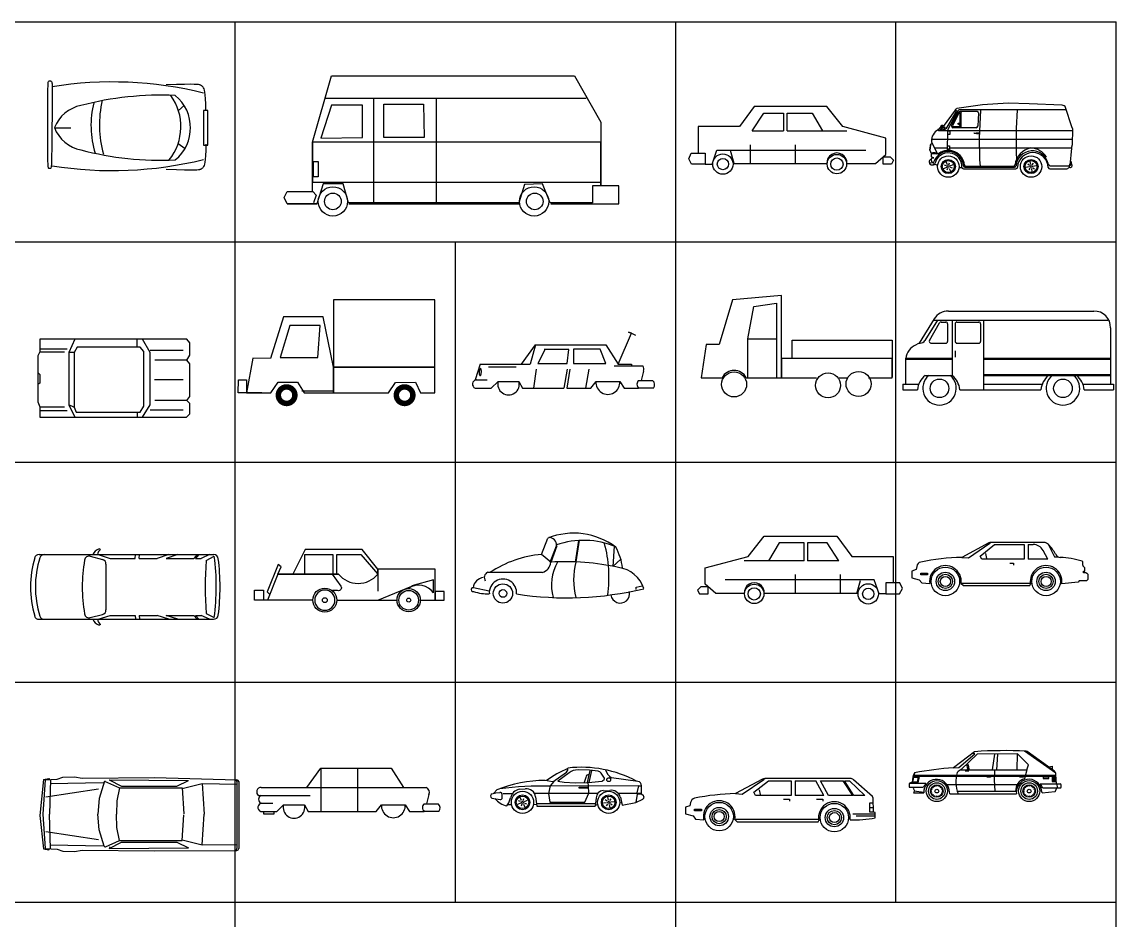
# Model space of a CAD drawing. Extents: x -72339 to 59654, y -38057 to 42097.
# Drawn here: x -34293 to -4479, y -13449 to 11038 of the extents above; entities that cross this region are included whole.
import ezdxf

# ---------------------------------------------------------------- set-up
doc = ezdxf.new("R2010")
doc.units = 0
doc.header["$MEASUREMENT"] = 0
doc.layers.get('0').update_dxf_attribs({"linetype": 'CONTINUOUS'})
doc.styles.add('DIM', font='txt')

# ---------------------------------------------------------------- blocks, each defined once
blk = doc.blocks.new('AUTO5')
for p, q in [((72.9, 184.2), (40.3, 140.5)), ((79.9, 183.2), (53.9, 134.1)), ((75.2, 187.7), (72.9, 185.7)), ((72.9, 185.7), (72.9, 184.2)), ((72.9, 184.2), (75.6, 183.4)), ((75.7, 181.1), (72.9, 176.5)), ((76.9, 188.8), (75.2, 187.7)), ((75.6, 183.4), (76, 182.7)), ((76, 182.7), (75.7, 181.1)), ((147.4, 199), (76.9, 188.8)), ((373.2, 185.3), (83.5, 185.3)), ((132, 181.3), (87.3, 181.3)), ((89.7, 180.2), (89.2, 178.7)), ((89.9, 180.7), (89.7, 180.2)), ((90.9, 181.2), (89.9, 180.7)), ((217, 203.4), (147.4, 199)), ((274.4, 201.7), (217, 203.4)), ((364.1, 198.3), (274.4, 201.7)), ((390.7, 139), (373.2, 191.5)), ((72.9, 176.5), (47.2, 134.1)), ((80.3, 177), (63, 142.7)), ((82.8, 176.4), (65.8, 142.4)), ((80.5, 148.6), (80.9, 149.1)), ((80.9, 149.1), (82.3, 149.1)), ((82.3, 149.1), (84.1, 147.3)), ((86, 142.2), (86.6, 175.4)), ((88.6, 136.8), (89.2, 178.7)), ((136, 177.1), (134, 140.6)), ((25.9, 131.3), (25.9, 129.7)), ((25.9, 129.7), (28.5, 128.7)), ((26.1, 131.1), (33.2, 139.5)), ((27.5, 133.8), (26.1, 132.4)), ((26.1, 130.7), (27.5, 133.1)), ((26.1, 132.4), (26.1, 130.7)), ((393.3, 128.7), (28.5, 128.7)), ((30.5, 130), (29.2, 128.7)), ((32.9, 132.8), (30.5, 130)), ((38.2, 137.6), (31.5, 128.7)), ((34.3, 135.8), (32.9, 132.8)), ((33.2, 139.5), (36.6, 143.3)), ((33.2, 133.8), (43.1, 132.2)), ((36.6, 138.2), (34.3, 135.8)), ((35.6, 141.2), (34.9, 138.9)), ((34.9, 138.9), (35.6, 138.5)), ((37.3, 141.9), (35.6, 141.2)), ((35.6, 138.5), (37, 138.9)), ((36.6, 143.3), (38.3, 143.3)), ((37, 138.9), (38.3, 140.6)), ((37.7, 140.6), (37.3, 141.9)), ((37.3, 138.2), (38.3, 140.6)), ((40, 136.5), (37.3, 138.2)), ((38.3, 143.3), (39.7, 141.6)), ((38.3, 140.6), (39.7, 141.9)), ((39.7, 141.6), (42.1, 139.9)), ((42.4, 134.8), (40, 136.5)), ((42.1, 139.9), (44.1, 137.8)), ((43.4, 133.4), (42.4, 134.8)), ((45.1, 134.4), (43.4, 133.4)), ((44.1, 137.8), (45.1, 135.8)), ((45.1, 135.8), (45.1, 134.4)), ((52.2, 127.8), (51.2, 74.8)), ((52.6, 128.1), (58, 128.1)), ((58, 128.1), (58, 118.1)), ((130, 136.8), (66.6, 136.8)), ((83.2, 139.4), (67.5, 139.4)), ((80.9, 146.8), (80.5, 148.6)), ((82.3, 145.5), (80.9, 146.8)), ((85.9, 142.3), (82.3, 145.5)), ((84.1, 147.3), (85.9, 145)), ((125.4, 121.4), (124.5, 123.1)), ((124.5, 122.3), (129.8, 123.1)), ((130.6, 120.5), (125.4, 121.4)), ((129.8, 123.1), (136.8, 123.1)), ((134.2, 120.5), (130.6, 120.5)), ((136.8, 120.5), (134.2, 120.5)), ((136.8, 123.1), (136.8, 120.5)), ((393.4, 132.8), (390.7, 139)), ((392.5, 91.4), (393.4, 132.8)), ((4.5, 74.6), (6.3, 89.6)), ((5, 90.6), (4.7, 89)), ((5.5, 90.6), (5, 90.6)), ((5.3, 86.8), (5.3, 89.8)), ((6.4, 90.6), (5.5, 90.6)), ((6.3, 89.6), (7.2, 93.1)), ((7.2, 93.1), (9.8, 94.9)), ((8.1, 98.7), (22.4, 68.2)), ((9, 105.2), (9.6, 105)), ((392.8, 104.7), (11.1, 104.7)), ((58, 118.1), (52.4, 118.2)), ((389.6, 80.8), (392.5, 91.4)), ((3.9, 80.1), (3, 76.8)), ((3, 76.8), (3, 75.1)), ((3, 75.1), (4.7, 75.1)), ((3.6, 75.4), (3.9, 77)), ((4.7, 75.1), (3.6, 75.4)), ((4.7, 89), (3.9, 80.1)), ((3.9, 77), (4.4, 79.8)), ((4.4, 79.8), (4.7, 82.9)), ((6.3, 70.2), (4.5, 74.6)), ((4.7, 82.9), (5.3, 86.8)), ((7.2, 67.5), (6.3, 70.2)), ((12.1, 67.9), (7.7, 67.7)), ((7.7, 67.7), (8.1, 65.9)), ((8.1, 65.9), (13.2, 66.1)), ((8.3, 60.4), (8.1, 65.9)), ((8.6, 57.2), (8.3, 60.4)), ((18.3, 68.4), (12.1, 67.9)), ((13.2, 66.1), (17.7, 66.1)), ((51.3, 80.8), (16.4, 80.8)), ((17.7, 66.1), (22.5, 65.7)), ((22.3, 67.5), (18.3, 68.4)), ((22.8, 66.6), (22.3, 67.5)), ((22.5, 65.7), (22.8, 66.6)), ((56.8, 77.9), (51.2, 78)), ((51.5, 87.8), (56.8, 87.8)), ((56.8, 87.8), (56.8, 77.9)), ((389.6, 80.8), (56.8, 80.8)), ((389.6, 80.8), (384.8, 33.6)), ((2.3, 41.9), (3, 38.9)), ((2.3, 41.5), (2.8, 39.7)), ((5.6, 41.1), (9.7, 41.5)), ((6.5, 49.9), (8.6, 49.9)), ((6.9, 35.8), (13.7, 35.8)), ((9, 55.5), (8.6, 57.2)), ((8.6, 52.4), (9.4, 54.8)), ((8.6, 49.7), (8.6, 52.4)), ((9, 44.1), (8.6, 49.7)), ((11.4, 55.3), (9, 55.5)), ((9.4, 54.8), (14.3, 54.8)), ((9.7, 41.5), (11.8, 42.3)), ((14.3, 54.8), (11.4, 55.3)), ((24.9, 34), (16.9, 37.5)), ((48.8, 32.7), (43.6, 34.6)), ((51.6, 35.8), (47.9, 43.8)), ((55.8, 36), (57.6, 41.1)), ((58.8, 33.2), (66.8, 36.9)), ((101.6, 31.7), (231.9, 31.7)), ((274.1, 29.9), (265.4, 28.4)), ((275, 34), (270.4, 37.1)), ((278.5, 36.2), (276.9, 44.9)), ((282.5, 35.3), (285.7, 39.8)), ((284.7, 31.8), (293.4, 33.3)), ((333.9, 32.6), (379.3, 32.6)), ((383.3, 33.5), (382.9, 27.6)), ((390.3, 33.5), (389.2, 29.3)), ((389.9, 38.4), (390.3, 33.5)), ((49, 28.6), (41, 24.9)), ((52.1, 25.8), (50.2, 20.6)), ((56.2, 26), (59.9, 18)), ((59, 29), (64.2, 27.1)), ((83, 28.7), (91, 28.7)), ((95, 24.9), (238.3, 24.9)), ((99, 28.9), (234.4, 28.9)), ((276.3, 26.4), (273.1, 21.9)), ((280.3, 25.5), (281.9, 16.9)), ((283.8, 27.8), (288.4, 24.6)), ((330.2, 24.6), (374.9, 24.6)), ((386.8, 27.6), (382.6, 27.9)), ((389.2, 29.3), (386.8, 27.6))]:
    blk.add_line(p, q)
for centre, radius in [((53.9, 30.9), 29.2), ((279.4, 30.9), 29.2), ((53.9, 30.9), 19.3), ((53.9, 30.9), 16.4), ((53.9, 30.9), 2.61), ((279.4, 30.9), 19.3), ((279.4, 30.9), 16.4), ((279.4, 30.9), 2.61)]:
    blk.add_circle(centre, radius)
for centre, radius, start, end in [((83.5, 181.3), 4, 90, 152.0133), ((87.3, 173.3), 8, 90, 152.0133), ((132, 177.3), 4, 356.8214, 90), ((1229.1, 96.1), 1090.7, 175.336, 183.4056), ((1329.4, 101.1), 1090.7, 175.5732, 182.6451), ((363.8, 188.3), 10, 18.4203, 87.8771), ((84.6, 175.4), 2, 0, 152.0133), ((43.1, 100.5), 35.2, 119.1678, 181.981), ((43.8, 136.1), 4, 260.8292, 328.8312), ((66.2, 127.5), 14, 152.0133, 178.8843), ((66.6, 140.8), 4, 152.0133, 270), ((67.5, 141.4), 2, 152.0133, 270), ((83.2, 142.2), 2.8, 270, 0), ((130, 140.8), 4, 270, 356.8214), ((9.5, 99.4), 1.6, 181.2478, 205.0961), ((11.1, 108.7), 4, 248.1845, 270), ((53.9, 30.9), 41.2, 2.5435, 162.3808), ((53.9, 30.9), 37.2, 357.2218, 167.5133), ((26, 69.9), 4, 205.0961, 305.6151), ((53.9, 30.9), 44, 5.7482, 125.6151), ((287.5, 30.5), 51.8, 99.5242, 174.8812), ((282.7, 29.3), 44.4, 12.4506, 175.7735), ((284.2, 26.9), 42, 2.0666, 177.0442), ((276.4, 28.7), 52.9, 31.2231, 87.3399), ((8.4, 43.7), 6.71, 108.9147, 187.7378), ((4.1, 43.5), 2.44, 198.0792, 303.0485), ((6.9, 39.8), 4, 193.2336, 270), ((12.2, 46.7), 4.17, 218.2744, 305.7246), ((8.7, 37.9), 5.37, 338.755, 61.4977), ((13.7, 39.8), 4, 270, 347.5133), ((99, 32.9), 4, 182.5435, 270), ((101.6, 35.7), 4, 185.7482, 270), ((231.9, 35.7), 4, 270, 352.2329), ((234.4, 32.9), 4, 270, 355.1334), ((333.9, 40.6), 8, 192.4506, 270), ((379.3, 38.6), 6, 270, 354.1982), ((383.8, 40.3), 6.09, 277.812, 64.9691), ((95, 28.9), 4, 177.2218, 270), ((238.3, 28.9), 4, 270, 2.7782), ((330.2, 28.6), 4, 182.0666, 270), ((374.9, 34.6), 10, 270, 323.9349)]:
    blk.add_arc(centre, radius, start, end)
blk = doc.blocks.new('1670')
at = {"xscale": 10, "yscale": 10, "zscale": 10}
blk.add_blockref('AUTO5', (0, 0), dxfattribs=at)
at = {"style": 'DIM', "flags": 1}
for tag in ['XVALUE', 'YVALUE']:
    blk.add_attdef(tag, (-999999, -999999), '', height=0.02, dxfattribs=at)
blk = doc.blocks.new('1610')
for points in [[(579, 0), (896, 0), (1093, 289), (1618, 289), (1804, 0), (4101, 0), (4286, 276), (4833, 289), (4975, 0), (5358, 0), (5358, 2533), (2602, 2533), (2602, 0), (2602, 696), (5358, 696), (2602, 696), (2318, 2074), (1235, 2074), (885, 932), (404, 945), (229, 0), (645, 0), (0, 0), (10, 355), (229, 355), (229, 0)], [(1738, 53), (2613, 53)]]:
    blk.add_lwpolyline(points)
blk.add_lwpolyline([(1377, 958), (2176, 958), (2241, 1837), (1410, 1837), (1148, 958)], close=True)
for points, const_width in [([(1098, -66, 1), (1548, -66, 1)], 150), ([(4313, -66, 1), (4763, -66, 1)], 150), ([(1322.375, -223, 1), (1323.625, -223, 1)], 0.75), ([(1333.375, -210, 1), (1334.625, -210, 1)], 0.75), ([(1333.625, -236, 1), (1334.375, -236, 1)], 0.25)]:
    blk.add_lwpolyline(points, format="xyb", close=True, dxfattribs=dict(const_width=const_width))
at = {"linetype": 'Continuous', "style": 'DIM', "flags": 1}
for tag in ['YVALUE', 'XVALUE']:
    blk.add_attdef(tag, (-105355.5535, -115819.6808), '', height=0.02, dxfattribs=at)
blk = doc.blocks.new('1620')
for p, q in [((3357, 0), (4287, 381)), ((4878, 551), (4287, 394)), ((4878, 197), (4878, 551)), ((0, 0), (0, 276)), ((0, 276), (241, 276)), ((87, 0), (0, 0)), ((241, 276), (241, 0))]:
    blk.add_line(p, q)
for points in [[(4512, 0), (5162, 0), (5162, 236), (4921, 236), (4921, 0), (4921, 840), (3357, 840), (2931, 1378), (1378, 1378), (1039, 709)], [(1367, 709), (1367, 1247), (2133, 1247), (2133, 709), (2242, 709), (2242, 1247), (2898, 1247), (3357, 709), (3357, 840), (3357, 249)], [(634, 709), (722, 905), (645, 971), (339, 223), (416, 157)], [(634, 709), (2286, 709), (634, 709), (350, 0), (87, 0)], [(1586, 0), (142, 0)], [(1641, 0), (1633, 0)], [(2187, 0), (2197, 0)], [(2240, 0), (3886, 0)], [(3931, 0), (3938, 0)], [(4462, 0), (4465, 0)]]:
    blk.add_lwpolyline(points)
blk.add_lwpolyline([(2111, 709), (2351, 381, -0.736895), (2264, 262), (2122, 262)], format="xyb")
for centre, radius in [((1914, 0), 328), ((4199, 0), 317), ((1914, 0), 65.6), ((4198, -3), 267), ((4199, 0), 54.7)]:
    blk.add_circle(centre, radius)
for centre, radius, start, end in [((2822, 1154), 697, 219.7434, 320.2566), ((4470, -90), 498, 35.1648, 122.9594), ((1914, 0), 276, 179.7199, 179.673)]:
    blk.add_arc(centre, radius, start, end)
at = {"linetype": 'Continuous', "style": 'DIM', "flags": 1}
for tag in ['XVALUE', 'YVALUE']:
    blk.add_attdef(tag, (-102515, -112326), '', height=0.02, dxfattribs=at)
blk = doc.blocks.new('1601')
for p, q in [((1181, 722), (1564, 1247)), ((1564, 1247), (3478, 1247)), ((1564, 1247), (1564, 66)), ((2559, 1247), (2559, 66)), ((3478, 1247), (3817, 722)), ((-66, 722), (4434, 722)), ((-131, 499), (1268, 499)), ((4506, 525), (4440, 276)), ((-77, 289), (252, 289)), ((-77, 66), (361, 66)), ((0, 66), (0, 0)), ((0, 0), (295, 0)), ((295, 0), (295, 66)), ((361, 66), (547, 249)), ((547, 249), (1115, 249)), ((1115, 249), (1214, 66)), ((1214, 66), (3073, 66)), ((3073, 66), (3215, 249)), ((3215, 249), (3860, 249)), ((3860, 249), (3981, 66)), ((3981, 66), (4374, 66)), ((4374, 276), (4757, 276)), ((4779, 66), (4374, 66))]:
    blk.add_line(p, q)
for centre, radius, start, end in [((-63, 600), 122, 91.0603, 236.1132), ((4370, 587), 149, 335.2564, 64.5246), ((-12, 390), 121, 116.522, 237.4503), ((-38, 174), 115, 92.8007, 250.4733), ((831, 175), 294, 165.3345, 14.6655), ((3538, 219), 324, 174.6302, 5.3698), ((4477, 171), 147, 134.2908, 225.7092), ((4663, 160), 150, 321.0955, 50.8239)]:
    blk.add_arc(centre, radius, start, end)
at = {"linetype": 'Continuous', "style": 'DIM', "flags": 1}
for tag in ['XVALUE', 'YVALUE']:
    blk.add_attdef(tag, (-97788, -119868), '', height=0.02, dxfattribs=at)
blk = doc.blocks.new('1612')
for p, q in [((683, 1681), (1208, 3488)), ((1208, 3488), (7828, 3488)), ((7828, 3488), (8546, 2227)), ((1208, 2690), (911, 1786)), ((1033, 2879), (8144, 2879)), ((2049, 2690), (1208, 2690)), ((2049, 1807), (2049, 2690)), ((2347, 2879), (2347, 20)), ((2627, 1807), (2627, 2710)), ((2627, 2710), (3713, 2710)), ((3713, 2710), (3730, 1807)), ((4063, 20), (4063, 2879)), ((8546, 2227), (8546, 483)), ((911, 1786), (2049, 1807)), ((3730, 1807), (2627, 1807)), ((683, 336), (683, 1681)), ((8546, 1681), (683, 1681)), ((683, 1681), (683, 588)), ((8546, 483), (8546, 1681)), ((718, 735), (718, 1155)), ((718, 1155), (841, 1155)), ((841, 1155), (841, 735)), ((841, 735), (718, 735)), ((-88, 168), (0, 336)), ((0, 336), (700, 336)), ((683, 588), (8546, 588)), ((700, 336), (788, 231)), ((981, 546), (805, 0)), ((1524, 546), (981, 546)), ((1664, 20), (1524, 546)), ((6462, 525), (6305, 20)), ((6953, 546), (6462, 525)), ((7163, 20), (6953, 546)), ((9037, 483), (8319, 483)), ((8319, 483), (8319, 20)), ((9037, 0), (9037, 483)), ((0, 0), (-88, 168)), ((0, 0), (805, 0)), ((805, 0), (0, 0)), ((788, 231), (718, 20)), ((6305, 20), (1664, 20)), ((1681, 0), (6305, 0)), ((2347, 20), (4063, 20)), ((8319, 20), (7163, 20)), ((7180, 0), (9037, 0))]:
    blk.add_line(p, q)
for centre, radius in [((1243, 63), 399), ((6724, 63), 399), ((1243, 63), 228), ((6742, 63), 228)]:
    blk.add_circle(centre, radius)
at = {"linetype": 'Continuous', "style": 'DIM', "flags": 1}
for tag in ['YVALUE', 'XVALUE']:
    blk.add_attdef(tag, (-92703.6968, -111491.7834), '', height=0.02, dxfattribs=at)
blk = doc.blocks.new('1014')
for p, q in [((4003, 2126), (3, 2126)), ((3, 2126), (3, 1785)), ((951, 2126), (787, 1771)), ((2657, 1916), (2657, 2126)), ((3007, 1771), (2800, 2126)), ((4090, 2034), (4003, 2126)), ((22, 1863), (744, 1863)), ((1017, 1916), (941, 1771)), ((2734, 1916), (1017, 1916)), ((2832, 1798), (2734, 1916)), ((2832, 302), (2832, 1798)), ((3904, 1824), (3007, 1824)), ((4090, 1693), (4090, 2034)), ((3, 1785), (-55, 1680)), ((-55, 1680), (-55, 420)), ((3, 1785), (678, 1785)), ((787, 1771), (787, 341)), ((941, 1771), (798, 1771)), ((941, 1771), (941, 276)), ((3007, 341), (3007, 1771)), ((4003, 1562), (3139, 1562)), ((4003, 1562), (4090, 1693)), ((4090, 1457), (4003, 1562)), ((-55, 1220), (0, 1168)), ((4090, 564), (4090, 1457)), ((0, 932), (-55, 892)), ((0, 1168), (0, 932)), ((3904, 1023), (3128, 1023)), ((-55, 420), (0, 289)), ((787, 341), (951, 0)), ((930, 276), (787, 341)), ((2734, 144), (2832, 302)), ((2800, 0), (3007, 341)), ((4003, 459), (3139, 459)), ((4003, 459), (4090, 564)), ((4090, 381), (4003, 459)), ((4090, 92), (4090, 381)), ((0, 289), (0, 0)), ((0, 289), (678, 289)), ((0, 184), (744, 184)), ((0, 0), (4000, 0)), ((941, 276), (995, 144)), ((951, 0), (2800, 0)), ((995, 144), (2734, 144)), ((2657, 144), (2657, 0)), ((3904, 197), (3007, 197)), ((4000, 0), (4090, 92))]:
    blk.add_line(p, q)
at = {"linetype": 'Continuous', "style": 'DIM', "flags": 1}
for tag in ['XVALUE', 'YVALUE']:
    blk.add_attdef(tag, (-91889, -110299), '', height=0.02, dxfattribs=at)
blk = doc.blocks.new('1007')
for p, q in [((248, 1846), (5005, 1846)), ((1644, 1800), (1976, 1713)), ((1859, 1846), (2188, 1739)), ((1923, 1988), (1883, 2006)), ((2863, 1739), (2871, 1846)), ((2975, 1739), (2983, 1846)), ((3785, 1846), (3465, 1739)), ((4026, 1846), (3706, 1739)), ((4555, 1846), (4467, 1739)), ((4596, 1846), (4508, 1739)), ((4894, 1846), (4662, 1739)), ((4799, 1686), (5019, 1800)), ((2071, 1590), (2071, 340)), ((2188, 1739), (2863, 1739)), ((2975, 1739), (3465, 1739)), ((3706, 1739), (4467, 1739)), ((4508, 1739), (4662, 1739)), ((248, 83), (5004, 83)), ((1644, 129), (1976, 217)), ((1859, 83), (2188, 190)), ((2188, 190), (2863, 190)), ((2863, 190), (2871, 83)), ((2975, 190), (2983, 83)), ((2975, 190), (3465, 190)), ((3785, 83), (3465, 190)), ((4026, 83), (3706, 190)), ((3706, 190), (4467, 190)), ((4555, 83), (4467, 190)), ((4596, 83), (4508, 190)), ((4508, 190), (4662, 190)), ((4894, 83), (4662, 190)), ((4799, 243), (5018, 130)), ((1923, -59), (1883, -77))]:
    blk.add_line(p, q)
for centre, radius, start, end in [((248, 1719), 127, 90, 162.5507), ((390, 1719), 127, 90, 161.4637), ((1611, 1677), 127, 75.2564, 170.0648), ((1985, 1721), 303, 109.7944, 155.6458), ((2020, 1836), 180, 122.3474, 176.7713), ((5005, 1719), 127, 7.3566, 90), ((-1091, 969), 6167, 352.1826, 7.7434), ((2801, 965), 2788, 163.488, 196.512), ((2783, 965), 2636, 162.4547, 197.5453), ((5814, 965), 4389, 170.3674, 189.6326), ((1944, 1590), 127, 0, 75.2564), ((14095, 965), 9324, 175.5628, 184.4372), ((-1160, 969), 6338, 352.9752, 6.9455), ((1944, 340), 127, 284.7436, 0), ((248, 210), 127, 197.4493, 270), ((390, 210), 127, 198.5363, 270), ((1611, 252), 127, 189.9352, 284.7436), ((1985, 208), 303, 204.3542, 250.2056), ((2020, 94), 180, 183.2287, 237.6526), ((5004, 210), 127, 270, 352.5594)]:
    blk.add_arc(centre, radius, start, end)
at = {"style": 'DIM', "flags": 1}
for tag in ['XVALUE', 'YVALUE']:
    blk.add_attdef(tag, (-999999, -999999), '', height=0.02, dxfattribs=at)
blk = doc.blocks.new('1033')
for p, q in [((97, 987), (-1, 3)), ((143, 977), (80, 43)), ((97, 987), (248, 1012)), ((143, 977), (478, 994)), ((248, 1012), (268, 987)), ((289, 985), (268, 39)), ((285, 874), (1726, 905)), ((478, 994), (624, 1048)), ((624, 1048), (944, 1053)), ((944, 1053), (1152, 1022)), ((1152, 1022), (3125, 1035)), ((1765, 938), (1615, 469)), ((1765, 938), (2171, 756)), ((1894, 974), (4056, 957)), ((1894, 974), (2222, 801)), ((3125, 1035), (5370, 976)), ((3736, 801), (4056, 957)), ((5372, 927), (5372, -899)), ((5419, 926), (5419, -899)), ((161, 512), (1600, 727)), ((2171, 756), (2103, 403)), ((2171, 756), (3880, 756)), ((2222, 801), (3736, 801)), ((3880, 756), (3922, 52)), ((3881, 741), (4424, 875)), ((4424, 875), (5366, 860)), ((4424, 875), (4477, 38)), ((1615, 469), (1582, 40)), ((2103, 403), (2090, 39)), ((-1, 3), (97, -909)), ((80, 43), (143, -899)), ((289, -908), (268, 38)), ((1615, -391), (1582, 38)), ((2103, -325), (2090, 38)), ((3880, -678), (3922, 25)), ((4424, -798), (4477, 40)), ((161, -434), (1600, -649)), ((1757, -834), (1615, -391)), ((2171, -678), (2103, -325)), ((285, -797), (1726, -828)), ((1791, -849), (2171, -678)), ((1894, -897), (2222, -724)), ((1894, -897), (4056, -880)), ((2171, -678), (3880, -678)), ((2222, -724), (3736, -724)), ((3736, -724), (4056, -880)), ((3881, -663), (4424, -798)), ((4424, -798), (5366, -783)), ((97, -909), (248, -934)), ((143, -899), (478, -917)), ((248, -934), (268, -909)), ((478, -917), (624, -970)), ((624, -970), (944, -975)), ((944, -975), (1152, -944)), ((1152, -944), (3125, -957)), ((3125, -957), (5369, -949))]:
    blk.add_line(p, q)
for centre, radius, start, end in [((1780, 904), 25, 65.7961, 162.2571), ((5322, 927), 50, 0, 88.5082), ((5369, 926), 50, 0, 88.5082), ((280, 39), 12.5, 178.7004, 181.2996), ((1594, 39), 12.5, 175.5855, 184.4145), ((2103, 39), 12.5, 177.991, 182.009), ((1780, -827), 25, 197.7429, 294.2039), ((1908, -861), 12.5, 116.9382, 269.53), ((5322, -899), 50, 270.2142, 0), ((5369, -899), 50, 270.2142, 360)]:
    blk.add_arc(centre, radius, start, end)
at = {"style": 'DIM', "flags": 1}
for tag in ['XVALUE', 'YVALUE']:
    blk.add_attdef(tag, (-790, -285), '', height=0.02, dxfattribs=at)
blk = doc.blocks.new('1004')
for p, q in [((3546, 1561), (3700, 1692)), ((167, 1089), (615, 1089)), ((3536, 656), (3732, 524))]:
    blk.add_line(p, q)
for points in [[(101, 2283), (100, 1529), (98, 961), (93, 553), (88, 278), (82, 109), (75, 21), (67, -13), (60, -20), (52, -22), (45, -24), (38, -25), (31, -25), (25, -24), (19, -22), (14, -19), (9, -16), (4, -10), (0, 0), (-4, 20), (-7, 53), (-9, 104), (-12, 176), (-14, 274), (-15, 402), (-16, 562), (-17, 747), (-18, 950), (-18, 1161), (-18, 1372), (-17, 1575), (-16, 1761), (-15, 1922), (-14, 2051), (-12, 2150), (-9, 2224), (-7, 2276), (-4, 2311), (-1, 2332), (3, 2344), (7, 2351), (11, 2356), (16, 2360), (21, 2364), (26, 2366), (32, 2368), (38, 2369), (44, 2370), (51, 2369), (58, 2369), (65, 2367), (72, 2362), (79, 2355), (85, 2345), (91, 2330), (97, 2309), (101, 2283)], [(4290, 1561), (4288, 1737), (4284, 1875), (4276, 1981), (4267, 2058), (4256, 2113), (4244, 2150), (4232, 2174), (4220, 2191), (4208, 2205), (4197, 2216), (4186, 2226), (4175, 2234), (4164, 2240), (4154, 2246), (4142, 2252), (4131, 2257), (4117, 2261), (4093, 2266), (4049, 2269), (3977, 2271), (3866, 2272), (3707, 2270), (3491, 2265), (3207, 2257)], [(4290, 643), (4288, 467), (4284, 328), (4276, 223), (4267, 146), (4256, 91), (4244, 54), (4232, 30), (4220, 13), (4208, -1), (4197, -12), (4186, -22), (4175, -30), (4164, -37), (4154, -43), (4142, -48), (4131, -53), (4117, -58), (4093, -62), (4049, -65), (3977, -68), (3866, -68), (3707, -66), (3491, -61), (3207, -53)]]:
    blk.add_lwpolyline(points)
blk.add_lwpolyline([(4224, 1561), (4224, 616), (4345, 616), (4345, 1561)], close=True)
for centre, radius, start, end in [((1744, -8008), 10344, 76.1243, 99.1366), ((3076, -6688), 8664, 87.4755, 104.6231), ((4337, 1166), 2946, 166.8336, 195.7364), ((2154, 1118), 1458, 321.4728, 35.6713), ((2773, 1107), 1099, 358.0119, 51.4879), ((1086, 726), 989, 101.4975, 158.3674), ((3771, 1142), 2609, 166.0494, 196.6762), ((1086, 1451), 989, 201.3776, 258.5025), ((2773, 1069), 1099, 308.5121, 1.9881), ((3076, 8865), 8664, 255.3769, 272.5245), ((1744, 10264), 10344, 260.8634, 283.8757)]:
    blk.add_arc(centre, radius, start, end)
at = {"linetype": 'Continuous', "style": 'DIM', "flags": 1}
for tag in ['XVALUE', 'YVALUE']:
    blk.add_attdef(tag, (-101871, -114041), '', height=0.02, dxfattribs=at)
blk = doc.blocks.new('1611')
for p, q in [((853, 2126), (492, 905)), ((2187, 2244), (853, 2126)), ((2187, 0), (2187, 2244)), ((1268, 1063), (1433, 1942)), ((1433, 1942), (2056, 2034)), ((2056, 2034), (2056, 0)), ((131, 905), (0, 0)), ((492, 905), (131, 905)), ((1258, 1063), (2056, 1063)), ((1268, 0), (1268, 1063)), ((2482, 525), (2482, 1023)), ((2482, 1023), (5205, 1023)), ((5205, 1023), (5205, 13)), ((5205, 525), (2187, 525)), ((2187, 525), (2187, 0)), ((5205, 0), (5205, 525)), ((0, 0), (109, 0)), ((109, 0), (568, 0)), ((1225, 0), (3139, 0)), ((3762, 0), (3991, 0)), ((4560, 0), (5205, 0))]:
    blk.add_line(p, q)
for centre in [(897, -184), (3456, -210), (4288, -171)]:
    blk.add_circle(centre, 341)
blk.add_arc((896.5, -170.5863), 370.1512, 27.44233626, 152.55766374)
at = {"linetype": 'Continuous', "style": 'DIM', "flags": 1}
for tag in ['YVALUE', 'XVALUE']:
    blk.add_attdef(tag, (-112165.0751, -115800.6677), '', height=0.02, dxfattribs=at)
blk = doc.blocks.new('1671')
for p, q in [((1305, 2569), (5267, 2569)), ((916, 2352), (507, 1691)), ((1006, 2315), (665, 1763)), ((784, 1767), (1059, 2244)), ((893, 2315), (5648, 2315)), ((1103, 2269), (1229, 2269)), ((1280, 2219), (1280, 1742)), ((1407, 2315), (1407, 813)), ((1486, 2219), (1486, 1742)), ((1537, 2269), (2130, 2269)), ((2181, 2219), (2181, 1742)), ((2258, 2315), (2258, 424)), ((5724, 2112), (5724, 576)), ((507, 1691), (371, 1616)), ((507, 1691), (535, 1691)), ((828, 1691), (1229, 1691)), ((1537, 1691), (2130, 1691)), ((136, 1281), (136, 576)), ((136, 1281), (1407, 1281)), ((136, 1255), (1407, 1255)), ((1487, 1481), (1487, 1312)), ((2258, 1281), (5724, 1281)), ((2258, 1255), (5724, 1255)), ((666, 813), (1407, 813)), ((2258, 838), (5724, 838)), ((2258, 813), (5724, 813)), ((60, 576), (60, 424)), ((60, 576), (496, 576)), ((60, 424), (458, 424)), ((1615, 424), (3822, 424)), ((2258, 576), (3860, 576)), ((4967, 576), (5800, 576)), ((5005, 424), (5800, 424)), ((5800, 576), (5800, 424))]:
    blk.add_line(p, q)
for centre in [(1061, 461), (4424, 461)]:
    blk.add_circle(centre, 254)
for centre, radius, start, end in [((1305, 2112), 457, 90, 148.2157), ((5267, 2112), 457, 0, 90), ((1103, 2219), 50.8, 90, 149.9823), ((1229, 2219), 50.8, 0, 90), ((1537, 2219), 50.8, 90, 180), ((2130, 2219), 50.8, 0, 90), ((593, 1216), 457, 119.0467, 180), ((535, 1844), 152, 270, 328.2157), ((828, 1742), 50.8, 149.9823, 270), ((1229, 1742), 50.8, 270, 0), ((1537, 1742), 50.8, 180, 270), ((2130, 1742), 50.8, 270, 0), ((1050, 358), 595, 130.1383, 173.6524), ((1061, 461), 457, 129.5763, 50.4237), ((1024, 358), 595, 6.3476, 49.8617), ((4414, 358), 595, 130.1383, 173.6524), ((4424, 461), 457, 129.5763, 50.4237), ((4414, 358), 595, 6.3476, 49.8617)]:
    blk.add_arc(centre, radius, start, end)
at = {"style": 'DIM', "flags": 1}
for tag in ['XVALUE', 'YVALUE']:
    blk.add_attdef(tag, (-999999, -999999), '', height=0.02, dxfattribs=at)
blk = doc.blocks.new('1604')
for p, q in [((1324, 1023), (1761, 1574)), ((1761, 1574), (3741, 1574)), ((3741, 1574), (4145, 1023)), ((2166, 1391), (1881, 905)), ((2844, 1391), (2166, 1391)), ((2844, 905), (2844, 1391)), ((2942, 1391), (2942, 905)), ((3478, 1391), (2942, 1391)), ((3795, 905), (3478, 1391)), ((154, 708), (1324, 1023)), ((2844, 905), (1214, 905)), ((2846, 905), (2844, 905)), ((2942, 905), (2940, 905)), ((3795, 905), (2943, 905)), ((4145, 1023), (5272, 1023)), ((5272, 1023), (5272, 301)), ((154, 262), (154, 708)), ((4758, 380), (700, 380)), ((2614, 0), (2614, 524)), ((3839, 0), (3839, 524)), ((4287, 13), (4386, 367)), ((4889, 0), (4758, 380)), ((5075, 301), (5075, 0)), ((5272, 301), (5075, 301)), ((5458, 301), (5272, 301)), ((5523, 144), (5458, 301)), ((33, 196), (-54, 105)), ((-54, 105), (0, 0)), ((0, 0), (230, 0)), ((230, 196), (33, 196)), ((438, 13), (154, 262)), ((230, 0), (230, 196)), ((777, 13), (438, 13)), ((1214, 13), (777, 13)), ((4287, 13), (1761, 13)), ((5075, 0), (4889, 0)), ((5075, 0), (5447, 0)), ((5447, 0), (5523, 144))]:
    blk.add_line(p, q)
for centre, radius in [((1488, 0), 265), ((1488, 0), 169), ((4594, 0), 277), ((4594, 0), 154)]:
    blk.add_circle(centre, radius)
blk.add_arc((1488, 29), 274, 356.5045, 183.4955)
at = {"linetype": 'Continuous', "style": 'DIM', "flags": 1}
for tag in ['XVALUE', 'YVALUE']:
    blk.add_attdef(tag, (-98422, -116203), '', height=0.02, dxfattribs=at)
blk = doc.blocks.new('1652')
for p, q in [((2110, 1409), (1374, 1014)), ((1559, 1003), (2144, 1402)), ((1874, 1051), (2272, 1366)), ((4503, 1424), (2170, 1424)), ((2272, 1366), (2892, 1366)), ((2892, 1366), (2892, 967)), ((3004, 1366), (3004, 967)), ((3004, 1366), (3564, 1366)), ((3777, 967), (3564, 1366)), ((3905, 967), (3692, 1366)), ((3692, 1366), (4310, 1366)), ((4567, 967), (4310, 1366)), ((4601, 967), (4344, 1366)), ((4344, 1366), (4477, 1366)), ((4477, 1366), (4898, 967)), ((5104, 934), (4587, 1393)), ((1374, 1014), (1559, 1003)), ((1922, 967), (1874, 1051)), ((2892, 967), (1922, 967)), ((2020, 1119), (2046, 988)), ((3777, 967), (3004, 967)), ((4567, 967), (3905, 967)), ((4898, 967), (4601, 967)), ((5122, 888), (5104, 934)), ((134, 685), (14, 645)), ((14, 645), (14, 460)), ((149, 772), (134, 685)), ((2681, 861), (2849, 861)), ((2849, 861), (2849, 807)), ((3582, 861), (3750, 861)), ((3750, 861), (3750, 807)), ((5125, 751), (5028, 751)), ((5028, 751), (5028, 513)), ((5028, 632), (5127, 632)), ((5130, 507), (5122, 888)), ((14, 460), (217, 406)), ((217, 406), (286, 320)), ((261, 589), (444, 589)), ((261, 543), (261, 589)), ((444, 543), (261, 543)), ((286, 320), (508, 301)), ((444, 589), (444, 543)), ((1354, 307), (1419, 248)), ((3640, 307), (1354, 307)), ((4574, 459), (5183, 459)), ((5183, 403), (4665, 403)), ((5028, 513), (5130, 513)), ((5183, 497), (5130, 507)), ((5183, 354), (5183, 497)), ((1419, 248), (3629, 248)), ((3629, 248), (3644, 283))]:
    blk.add_line(p, q)
for centre, radius in [((930, 388), 388), ((930, 388), 251), ((4068, 360), 388), ((4068, 360), 251), ((930, 388), 194), ((930, 388), 138), ((4068, 360), 194), ((4068, 360), 138)]:
    blk.add_circle(centre, radius)
for centre, radius, start, end in [((2170, 1297), 127, 90, 118.2288), ((2215, 1297), 127, 90, 124.3098), ((4503, 1297), 127, 48.4809, 90), ((1510, -5220), 6235, 91.2527, 101.5815), ((293, 747), 146, 103.7698, 170.0913), ((930, 388), 432, 349.2116, 191.6283), ((4068, 360), 432, 351.5095, 190.2975), ((4547, 3817), 3521, 269.1466, 280.402)]:
    blk.add_arc(centre, radius, start, end)
at = {"style": 'DIM', "flags": 1}
for tag in ['XVALUE', 'YVALUE']:
    blk.add_attdef(tag, (-999999, -999999), '', height=0.02, dxfattribs=at)
blk = doc.blocks.new('1602')
for p, q in [((3893, 656), (4254, 1496)), ((4254, 1496), (4178, 1522)), ((4178, 1522), (4254, 1496)), ((4254, 1496), (4364, 1444)), ((1258, 656), (1641, 1181)), ((1641, 1181), (1498, 656)), ((1641, 1181), (3554, 1181)), ((1903, 1063), (1706, 669)), ((2548, 1050), (1881, 1050)), ((2504, 669), (2548, 1050)), ((2679, 1063), (2679, 669)), ((3401, 1063), (2679, 1063)), ((3554, 669), (3401, 1063)), ((3554, 1181), (3893, 656)), ((131, 656), (0, 223)), ((131, 656), (1498, 656)), ((1706, 669), (2504, 669)), ((2679, 669), (3554, 669)), ((3784, 604), (4571, 604)), ((3882, 656), (4254, 656)), ((4254, 656), (4254, 604)), ((361, 577), (1115, 577)), ((1662, 512), (1586, 0)), ((2504, 512), (2417, 0)), ((2581, 512), (2494, 0)), ((3095, 512), (3008, 0)), ((4582, 459), (4517, 210)), ((0, 223), (328, 223)), ((0, 0), (438, 0)), ((438, 0), (623, 184)), ((623, 184), (1192, 184)), ((1192, 184), (1290, 0)), ((1290, 0), (2415, 0)), ((2499, 0), (3150, 0)), ((3150, 0), (3292, 184)), ((3292, 184), (3937, 184)), ((3937, 184), (4057, 0)), ((4057, 0), (4451, 0)), ((4451, 210), (4834, 210)), ((4856, 0), (4451, 0))]:
    blk.add_line(p, q)
blk.add_lwpolyline([(108, 438, 0.031996), (108, 399, 0.043324), (112, 370, 0.085769), (123, 346, 0.236104), (132, 341, 0.236104), (141, 345, 0.085769), (154, 368, 0.043324), (162, 396, 0.031996), (167, 435, 0.031996), (167, 474, 0.043324), (162, 503, 0.085769), (151, 527, 0.236104), (143, 532, 0.236104), (134, 528, 0.085769), (120, 505, 0.043324), (112, 477, 0.031996)], format="xyb", close=True)
for centre, radius, start, end in [((4447, 522), 149, 335.2564, 33.5177), ((38, 108), 115, 92.8007, 250.4733), ((908, 109), 294, 165.3345, 14.6655), ((3614, 153), 324, 174.6302, 5.3698), ((4553, 105), 147, 134.2908, 225.7092), ((4739, 94), 150, 321.0955, 50.8239)]:
    blk.add_arc(centre, radius, start, end)
at = {"linetype": 'Continuous', "style": 'DIM', "flags": 1}
for tag in ['XVALUE', 'YVALUE']:
    blk.add_attdef(tag, (-103205, -119741), '', height=0.02, dxfattribs=at)
blk = doc.blocks.new('1621')
for p, q in [((1848, 1011), (2023, 1457)), ((2089, 800), (2253, 1247)), ((2111, 800), (2275, 1260)), ((2854, 1391), (2767, 800)), ((2789, 814), (2887, 1404)), ((3828, 1234), (3795, 682)), ((2100, 800), (1848, 1011)), ((3795, 682), (4014, 879)), ((383, 525), (1870, 525)), ((427, 13), (0, 105)), ((0, 105), (0, 105)), ((4429, 118), (4593, 158)), ((4429, 53), (4429, 118))]:
    blk.add_line(p, q)
for radius in [263, 105]:
    blk.add_circle((798, -52), radius)
for centre, radius, start, end in [((2727, -301), 1893, 52.8015, 111.8218), ((2064, 1279), 192, 350.3132, 95.5733), ((2993, -904), 2300, 67.5294, 108.7641), ((166, 396), 3521, 352.0397, 15.0897), ((2602, 477), 1465, 6.53, 29.9281), ((2107, -1994), 3015, 94.9141, 123.3608), ((1802, 815), 299, 283.28, 357.1092), ((2519, -5735), 6549, 77.3993, 93.6708), ((3392, 175), 1271, 150.514, 195.1765), ((4461, 321), 1740, 164.0171, 195.9829), ((3839, -174), 838, 17.5749, 82.5027), ((303, 67), 317, 97.4354, 173.0424), ((452, 379), 162, 115.2064, 213.7741), ((798, -30), 372, 354.5115, 185.0827), ((-13, 52), 54.1, 75.9974, 284.0026), ((2535, 8815), 8986, 261.2479, 283.5263), ((399, 1221), 1284, 251.8917, 271.2307), ((3994, -59), 256, 187.4216, 13.2891)]:
    blk.add_arc(centre, radius, start, end)
at = {"linetype": 'Continuous', "style": 'DIM', "flags": 1}
for tag in ['XVALUE', 'YVALUE']:
    blk.add_attdef(tag, (-108328, -112633), '', height=0.02, dxfattribs=at)
blk = doc.blocks.new('AUTO4')
for p, q in [((169, 86.5), (149.3, 90.4)), ((170.3, 86.1), (207.6, 112.6)), ((214.3, 111.2), (183.9, 88.2)), ((270.4, 118.1), (238.8, 119)), ((259.6, 98.1), (255.8, 84.7)), ((264.3, 84.5), (271.8, 117.2)), ((268.8, 84.5), (276.4, 117.2)), ((293.3, 115.3), (270.4, 118.1)), ((310.4, 96.7), (301.7, 110.1)), ((305.6, 88.7), (310, 93)), ((401.8, 87.5), (329.5, 97.6)), ((9.3, 55.3), (17.4, 64.4)), ((78.2, 66), (95.1, 67.7)), ((162.8, 75.2), (158.5, 54.6)), ((404.3, 75.9), (162, 74.8)), ((172.9, 86.9), (162.8, 75.2)), ((183.9, 88.2), (200.6, 85.9)), ((200.6, 85.9), (230.9, 83.7)), ((230.9, 83.7), (266.6, 84.6)), ((241.7, 69), (241.7, 72)), ((241.7, 72), (265.5, 72)), ((265.5, 69), (241.7, 69)), ((265.5, 72), (265.5, 69)), ((267.4, 75.1), (265.9, 84.8)), ((266.8, 84.6), (303.9, 87.9)), ((268.1, 55.5), (267.4, 75.1)), ((306.8, 62.3), (325, 63.1)), ((400.1, 56), (404.3, 75.9)), ((404.3, 75.9), (411.9, 75.9)), ((411.9, 53.1), (411.9, 75.9)), ((3.5, 42.1), (26.5, 38.2)), ((4.3, 54.1), (14.8, 56.5)), ((14.8, 56.5), (25.8, 57.5)), ((32.2, 43), (32.2, 51.7)), ((59.9, 53.9), (34.5, 53.9)), ((50.4, 28.8), (55.1, 42.6)), ((82.1, 32.5), (76.7, 34.4)), ((85, 35.6), (81.2, 44)), ((89.3, 35.8), (91.3, 41.2)), ((92.5, 32.9), (100.8, 36.8)), ((119.8, 55.1), (292.6, 55.1)), ((123, 45.5), (126.1, 19.7)), ((158.5, 54.6), (162, 30.8)), ((162, 30.8), (257.5, 30.8)), ((257.5, 30.8), (268.1, 55.5)), ((288, 43.1), (285.8, 19.7)), ((317.7, 33.8), (313, 37.1)), ((321.3, 36.1), (319.7, 45.1)), ((325.5, 35.2), (328.8, 39.9)), ((327.9, 31.5), (336.9, 33.1)), ((348.4, 55.1), (410.4, 55.1)), ((354, 44.8), (358.7, 22.5)), ((358.7, 22.5), (396.1, 29.8)), ((399.9, 53.1), (396.1, 29.8)), ((396.1, 29.8), (415.3, 39.1)), ((411.9, 53.1), (399.9, 53.1)), ((416.7, 48.6), (411.9, 53.1)), ((44.8, 20.9), (50.4, 28.8)), ((47.6, 24.9), (57.7, 24.3)), ((82.3, 28.1), (74, 24.3)), ((85.5, 25.2), (83.5, 19.8)), ((89.8, 25.4), (93.7, 17.1)), ((92.7, 28.6), (98.1, 26.6)), ((125.5, 24.7), (116.9, 23.3)), ((125.2, 27.6), (286.5, 27.6)), ((126.1, 19.7), (285.8, 19.7)), ((286.1, 23.2), (292.5, 24.5)), ((316.7, 29.5), (307.7, 28)), ((319.1, 25.9), (315.8, 21.2)), ((323.3, 25), (324.9, 15.9)), ((326.9, 27.3), (331.6, 24)), ((357.3, 29.3), (352.6, 28.7))]:
    blk.add_line(p, q)
for centre, radius in [((322.3, 92.1), 5.23), ((87.4, 30.5), 30.4), ((322.3, 30.5), 30.4), ((87.4, 30.5), 20.1), ((87.4, 30.5), 17.1), ((87.4, 30.5), 2.72), ((322.3, 30.5), 20.1), ((322.3, 30.5), 17.1), ((322.3, 30.5), 2.72)]:
    blk.add_circle(centre, radius)
for centre, radius, start, end in [((329.1, -150.4), 297.7, 113.3534, 126.2465), ((195.6, 122.8), 15.8, 319.9069, 4.4025), ((247.7, -191), 317.1, 61.6196, 96.5984), ((151.5, -268.7), 359.1, 90.3607, 111.9314), ((237.7, 80), 39, 88.4688, 126.9706), ((268.3, 97.5), 8.72, 83.5241, 175.9575), ((291.9, 103.7), 11.7, 33.1821, 82.8586), ((308, 95.1), 2.92, 314.3334, 33.1821), ((347, 126.9), 34.1, 193.1854, 239.1533), ((143.3, -805), 880, 88.7812, 97.7125), ((84.3, 37), 29.7, 101.7033, 169.0834), ((97.6, 42.2), 25.6, 7.4737, 95.5038), ((266.6, 87.5), 2.92, 271.4097, 275.1074), ((308.1, 42.3), 20.1, 93.5675, 177.5653), ((303.6, 90.8), 2.92, 275.1074, 314.3334), ((329.5, 38.2), 25.3, 15.1091, 100.355), ((400.2, 75.9), 11.7, 359.991, 82.0225), ((7.5, 47.9), 6.97, 117.0337, 235.18), ((56.5, 76.7), 57, 219.2705, 258.1038), ((26.3, 51.7), 5.85, 0, 94.9448), ((27.3, 43), 4.88, 260.2315, 0), ((412.7, 44.4), 5.85, 295.7411, 47.0953)]:
    blk.add_arc(centre, radius, start, end)
blk = doc.blocks.new('1650')
at = {"xscale": 10, "yscale": 10, "zscale": 10}
blk.add_blockref('AUTO4', (0, 0), dxfattribs=at)
at = {"style": 'DIM', "flags": 1}
for tag in ['XVALUE', 'YVALUE']:
    blk.add_attdef(tag, (-999999, -999999), '', height=0.02, dxfattribs=at)
blk = doc.blocks.new('1651')
for p, q in [((2100, 1434), (1364, 1039)), ((1549, 1028), (2134, 1427)), ((1864, 1075), (2262, 1390)), ((3602, 1449), (2160, 1449)), ((2262, 1390), (3062, 1390)), ((3062, 1390), (3062, 992)), ((3173, 1390), (3173, 992)), ((3173, 1390), (3312, 1390)), ((3708, 992), (3581, 1229)), ((3722, 1398), (3897, 1058)), ((1364, 1039), (1549, 1028)), ((1912, 992), (1864, 1075)), ((3062, 992), (1912, 992)), ((2010, 1143), (2037, 1012)), ((3708, 992), (3173, 992)), ((3897, 1058), (3989, 1058)), ((4664, 829), (4664, 916)), ((124, 710), (5, 669)), ((5, 669), (5, 484)), ((139, 796), (124, 710)), ((251, 613), (434, 613)), ((251, 567), (251, 613)), ((434, 613), (434, 567)), ((2672, 885), (2780, 885)), ((2780, 885), (2780, 832)), ((4720, 758), (4682, 791)), ((4687, 623), (4687, 664)), ((4687, 664), (4720, 664)), ((4747, 623), (4687, 623)), ((4720, 664), (4720, 758)), ((4799, 583), (4747, 623)), ((5, 484), (208, 430)), ((208, 430), (276, 344)), ((434, 567), (251, 567)), ((276, 344), (493, 325)), ((1349, 331), (1409, 273)), ((3235, 331), (1349, 331)), ((3224, 273), (3239, 307)), ((4540, 362), (4091, 321)), ((4565, 397), (4540, 362)), ((4761, 397), (4565, 397)), ((4799, 438), (4761, 397)), ((4799, 583), (4799, 438)), ((1409, 273), (3224, 273))]:
    blk.add_line(p, q)
for centre, radius in [((920, 385), 388), ((920, 385), 251), ((3664, 385), 388), ((3664, 385), 251), ((920, 385), 194), ((920, 385), 138), ((3664, 385), 194), ((3664, 385), 138)]:
    blk.add_circle(centre, radius)
for centre, radius, start, end in [((2160, 1322), 127, 90, 118.2288), ((2206, 1322), 127, 90, 124.3098), ((3312, 1086), 305, 28.1094, 90), ((3602, 1296), 152, 62.2514, 90), ((3559, 1214), 246, 45.9467, 62.2514), ((3079, 717), 936, 25.9258, 45.9467), ((283, 771), 146, 103.7698, 170.0913), ((1500, -5195), 6235, 91.2527, 101.5815), ((4058, 1193), 152, 205.9258, 266.5266), ((3877, -1792), 2838, 74.2736, 86.5266), ((4639, 916), 25.4, 0, 74.2736), ((920, 385), 432, 352.8998, 187.8765), ((3664, 385), 432, 351.5095, 190.2975), ((4715, 829), 50.8, 180, 229.3987)]:
    blk.add_arc(centre, radius, start, end)
at = {"style": 'DIM', "flags": 1}
for tag in ['XVALUE', 'YVALUE']:
    blk.add_attdef(tag, (-999999, -999999), '', height=0.02, dxfattribs=at)
blk = doc.blocks.new('1653')
for p, q in [((1768, 1363), (1195, 922)), ((1335, 932), (1773, 1307)), ((1835, 1293), (1401, 878)), ((1773, 1307), (1708, 1317)), ((2941, 1303), (1835, 1293)), ((2311, 1298), (2246, 869)), ((2389, 1298), (2362, 869)), ((2931, 1303), (2920, 869)), ((3220, 1027), (2941, 1303)), ((3979, 774), (3126, 1377)), ((3921, 854), (3198, 1366)), ((1195, 922), (1335, 932)), ((1602, 1002), (1564, 997)), ((1580, 877), (1564, 997)), ((1572, 937), (1566, 837)), ((1618, 883), (1602, 1002)), ((3196, 869), (3232, 974)), ((3788, 949), (3879, 968)), ((3879, 968), (3879, 884)), ((132, 787), (74, 544)), ((103, 669), (230, 669)), ((108, 686), (255, 686)), ((111, 719), (3986, 719)), ((111, 700), (3987, 700)), ((230, 669), (203, 536)), ((255, 686), (221, 513)), ((1384, 869), (3196, 869)), ((1516, 837), (1616, 837)), ((1618, 883), (1580, 877)), ((2108, 672), (2108, 700)), ((2202, 672), (2108, 672)), ((2202, 700), (2202, 672)), ((2311, 869), (2299, 592)), ((3002, 672), (3002, 700)), ((3097, 672), (3002, 672)), ((3097, 700), (3097, 672)), ((3196, 869), (3126, 627)), ((3639, 664), (3639, 631)), ((3794, 664), (3639, 664)), ((3639, 631), (3794, 631)), ((3794, 631), (3794, 664)), ((3879, 888), (3879, 888)), ((3988, 684), (3880, 684)), ((3880, 684), (3880, 554)), ((3905, 664), (3976, 664)), ((3905, 638), (3976, 638)), ((3905, 609), (3976, 609)), ((3997, 486), (3986, 736)), ((74, 544), (-14, 492)), ((-14, 492), (-14, 397)), ((437, 492), (-14, 492)), ((-14, 397), (362, 397)), ((221, 513), (22, 513)), ((203, 536), (59, 536)), ((112, 397), (94, 365)), ((94, 365), (128, 300)), ((128, 300), (101, 243)), ((569, 300), (598, 300)), ((578, 344), (604, 333)), ((586, 364), (613, 353)), ((598, 278), (598, 300)), ((604, 333), (613, 353)), ((611, 402), (631, 381)), ((627, 417), (647, 397)), ((631, 381), (647, 397)), ((664, 442), (675, 416)), ((675, 416), (695, 424)), ((684, 450), (695, 424)), ((728, 459), (728, 431)), ((728, 431), (750, 431)), ((750, 459), (750, 431)), ((794, 450), (783, 424)), ((783, 424), (803, 416)), ((814, 442), (803, 416)), ((852, 417), (832, 397)), ((832, 397), (847, 381)), ((867, 402), (847, 381)), ((892, 364), (866, 353)), ((866, 353), (874, 333)), ((900, 344), (874, 333)), ((881, 300), (881, 278)), ((909, 300), (881, 300)), ((1011, 471), (2933, 471)), ((1094, 213), (1075, 322)), ((2299, 592), (2318, 286)), ((3086, 300), (3115, 300)), ((3095, 344), (3121, 333)), ((3103, 364), (3130, 353)), ((3115, 278), (3115, 300)), ((3121, 333), (3130, 353)), ((3128, 402), (3149, 381)), ((3144, 417), (3164, 397)), ((3149, 381), (3164, 397)), ((3181, 442), (3192, 416)), ((3192, 416), (3212, 424)), ((3201, 450), (3212, 424)), ((3246, 459), (3246, 431)), ((3246, 431), (3267, 431)), ((3267, 459), (3267, 431)), ((3311, 450), (3300, 424)), ((3300, 424), (3320, 416)), ((3331, 442), (3320, 416)), ((3369, 417), (3349, 397)), ((3349, 397), (3364, 381)), ((3384, 402), (3364, 381)), ((3409, 364), (3383, 353)), ((3383, 353), (3391, 333)), ((3418, 344), (3391, 333)), ((3426, 300), (3398, 300)), ((3398, 300), (3398, 278)), ((3559, 486), (4103, 486)), ((3607, 237), (3592, 322)), ((3639, 374), (4104, 374)), ((3880, 554), (3994, 554)), ((3905, 577), (3976, 577)), ((3975, 291), (4000, 356)), ((4002, 366), (4002, 374)), ((4028, 374), (4023, 486)), ((4130, 400), (4128, 461)), ((101, 243), (388, 243)), ((387, 250), (123, 289)), ((569, 278), (598, 278)), ((578, 234), (604, 245)), ((586, 214), (613, 225)), ((613, 225), (604, 245)), ((611, 176), (631, 197)), ((627, 161), (647, 181)), ((647, 181), (631, 197)), ((664, 136), (675, 162)), ((695, 154), (675, 162)), ((684, 128), (695, 154)), ((750, 148), (728, 148)), ((728, 119), (728, 148)), ((750, 119), (750, 148)), ((803, 162), (783, 154)), ((794, 128), (783, 154)), ((814, 136), (803, 162)), ((847, 197), (832, 181)), ((852, 161), (832, 181)), ((867, 176), (847, 197)), ((874, 245), (866, 225)), ((892, 214), (866, 225)), ((900, 234), (874, 245)), ((909, 278), (881, 278)), ((1094, 213), (2908, 213)), ((1295, 286), (2887, 286)), ((3086, 278), (3115, 278)), ((3095, 234), (3121, 245)), ((3103, 214), (3130, 225)), ((3130, 225), (3121, 245)), ((3128, 176), (3149, 197)), ((3144, 161), (3164, 181)), ((3164, 181), (3149, 197)), ((3181, 136), (3192, 162)), ((3212, 154), (3192, 162)), ((3201, 128), (3212, 154)), ((3246, 119), (3246, 148)), ((3267, 148), (3246, 148)), ((3267, 119), (3267, 148)), ((3320, 162), (3300, 154)), ((3311, 128), (3300, 154)), ((3331, 136), (3320, 162)), ((3364, 197), (3349, 181)), ((3369, 161), (3349, 181)), ((3384, 176), (3364, 197)), ((3391, 245), (3383, 225)), ((3409, 214), (3383, 225)), ((3418, 234), (3391, 245)), ((3426, 278), (3398, 278)), ((3607, 237), (3954, 275))]:
    blk.add_line(p, q)
for centre, radius in [((739, 289), 287), ((739, 289), 226), ((739, 289), 170), ((739, 289), 51.2), ((3256, 289), 287), ((3256, 289), 226), ((3256, 289), 170), ((3256, 289), 170), ((3256, 289), 51.2)]:
    blk.add_circle(centre, radius)
for centre, radius, start, end in [((2566, -9852), 11243, 86.9155, 94.0691), ((3168, 1324), 50.8, 54.7306, 86.9155), ((1758, -7756), 8696, 93.7101, 100.7798), ((3184, 991), 50.8, 340.8956, 45.2304), ((474, 577), 402, 148.5424, 184.6428), ((733, 264), 346, 9.6632, 183.417), ((2124, 535), 866, 162.5385, 201.8172), ((1553, 586), 329, 117.4805, 140.7736), ((3232, 298), 345, 107.9625, 182.0337), ((3251, 264), 346, 9.6632, 188.4814), ((3833, 730), 152, 2.5427, 54.7306), ((362, 423), 25.4, 270, 334.7448), ((698, 264), 346, 138.8974, 154.7448), ((3293, 264), 346, 21.4328, 39.8655), ((3639, 400), 25.4, 201.4328, 270), ((3977, 365), 25.4, 339.0363, 2.5427), ((4103, 461), 25.4, 1.2296, 90), ((4104, 400), 25.4, 270, 1.2296), ((3952, 300), 25.4, 276.1619, 339.0363)]:
    blk.add_arc(centre, radius, start, end)
at = {"style": 'DIM', "flags": 1}
for tag in ['XVALUE', 'YVALUE']:
    blk.add_attdef(tag, (-999999, -999999), '', height=0.02, dxfattribs=at)
blk = doc.blocks.new('1603')
for p, q in [((1706, 1574), (1302, 1023)), ((3686, 1574), (1706, 1574)), ((4123, 1023), (3686, 1574)), ((1652, 905), (1969, 1391)), ((1969, 1391), (2505, 1391)), ((2505, 1391), (2505, 905)), ((2603, 905), (2603, 1391)), ((2603, 1391), (3281, 1391)), ((3281, 1391), (3566, 905)), ((1302, 1023), (175, 1023)), ((175, 1023), (175, 301)), ((1652, 905), (2504, 905)), ((2505, 905), (2507, 905)), ((2601, 905), (2603, 905)), ((2603, 905), (4233, 905)), ((5293, 708), (4123, 1023)), ((5293, 262), (5293, 708)), ((-76, 144), (-11, 301)), ((-11, 301), (175, 301)), ((175, 301), (372, 301)), ((372, 301), (372, 0)), ((558, 0), (689, 380)), ((689, 380), (4747, 380)), ((1160, 13), (1061, 367)), ((1608, 0), (1608, 524)), ((2833, 0), (2833, 524)), ((0, 0), (-76, 144)), ((372, 0), (0, 0)), ((372, 0), (558, 0)), ((1160, 13), (3686, 13)), ((4233, 13), (4670, 13)), ((4670, 13), (5009, 13)), ((5009, 13), (5293, 262)), ((5217, 0), (5217, 196)), ((5217, 196), (5414, 196)), ((5447, 0), (5217, 0)), ((5414, 196), (5501, 105)), ((5501, 105), (5447, 0))]:
    blk.add_line(p, q)
for centre, radius in [((853, 0), 277), ((853, 0), 154), ((3959, 0), 265), ((3959, 0), 169)]:
    blk.add_circle(centre, radius)
blk.add_arc((3959, 29), 274, 356.5045, 183.4955)
at = {"linetype": 'Continuous', "style": 'DIM', "flags": 1}
for tag in ['XVALUE', 'YVALUE']:
    blk.add_attdef(tag, (-109074, -119202), '', height=0.02, dxfattribs=at)

msp = doc.modelspace()

# ---------------------------------------------------------------- linework, layer by layer
for p, q in [((-58479, 11038), (-4479, 11038)), ((-28479, -24962), (-28479, 11038)), ((-16479, -24962), (-16479, 11038)), ((-10479, -12962), (-10479, 11038)), ((-4479, -24962), (-4479, 11038)), ((-58479, 5038), (-4479, 5038)), ((-22479, -12962), (-22479, 5038)), ((-58479, -962), (-4479, -962)), ((-58479, -6962), (-4479, -6962)), ((-58479, -12962), (-4479, -12962))]:
    msp.add_line(p, q)

# ---------------------------------------------------------------- block references
for name, p in [('1612', (-27062, 6081)), ('1004', (-33572, 7064)), ('1603', (-16046, 7161)), ('1670', (-9591, 6785)), ('1611', (-15784, 1338)), ('1610', (-28403, 927)), ('1671', (-10352, 587)), ('1602', (-21941, 1054)), ('1014', (-33805, 258)), ('1621', (-21984, -4492)), ('1604', (-15827, -4555)), ('1651', (-10051, -4601)), ('1007', (-34072, -5331)), ('1620', (-27953, -4726)), ('1653', (-10104, -10220)), ('1650', (-21527, -10543)), ('1601', (-27710, -10552)), ('1033', (-33805, -10600)), ('1652', (-16224, -11014))]:
    msp.add_blockref(name, p)

doc.saveas('drawing.dxf')
